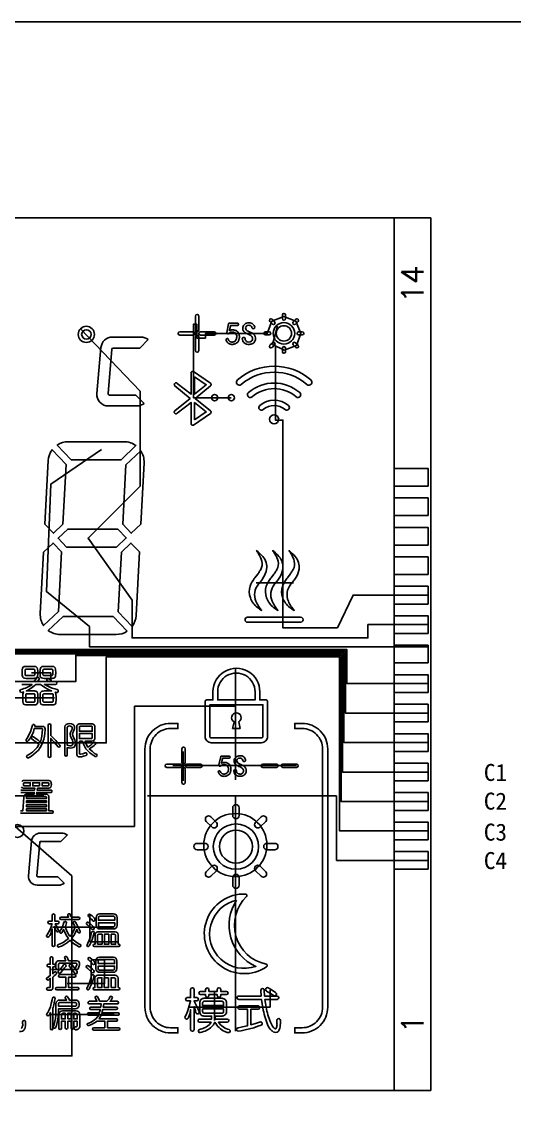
# Model space of a CAD drawing. Header units: millimetres. Extents: x -41 to 727, y -91 to 104.
# Drawn here: x 299.5 to 332.9, y -43.3 to 30.4 of the extents above; entities that cross this region are included whole.
import ezdxf
from ezdxf.enums import TextEntityAlignment as Align

# ---------------------------------------------------------------- set-up
doc = ezdxf.new("R2010")
doc.units = ezdxf.units.MM
doc.header["$LTSCALE"] = 3
doc.header["$MEASUREMENT"] = 0
doc.layers.add('COM', color=1, linetype='Continuous')
doc.layers.add('SEG', color=3, linetype='Continuous')
doc.styles.add('ROMANS', font='romans.shx')

msp = doc.modelspace()

# ---------------------------------------------------------------- linework, layer by layer
for p, q in [((327.28, 17.084), (252.28, 17.084)), ((324.78, -42.116), (324.78, 17.084)), ((327.28, -42.116), (327.28, 17.084)), ((327.28, -42.116), (252.28, -42.116))]:
    msp.add_line(p, q)
for points in [[(244.022, 30.392), (244.022, -91.038), (421.695, -91.038), (421.695, 30.392)], [(311.252, 6.306), (311.252, 5.124), (312.041, 5.765)], [(311.252, 3.372), (311.252, 4.554), (312.041, 3.913)], [(327.08, -1.116), (324.78, -1.116), (324.78, 0.084), (327.08, 0.084)], [(327.08, -3.116), (324.78, -3.116), (324.78, -1.916), (327.08, -1.916)], [(306.038, -4.036), (302.647, -4.036), (301.995, -4.655), (302.566, -5.256), (305.957, -5.256), (306.608, -4.637)], [(327.08, -5.116), (324.78, -5.116), (324.78, -3.916), (327.08, -3.916)], [(327.08, -7.116), (324.78, -7.116), (324.78, -5.916), (327.08, -5.916)], [(327.08, -9.116), (324.78, -9.116), (324.78, -7.916), (327.08, -7.916)], [(327.08, -11.116), (324.78, -11.116), (324.78, -9.916), (327.08, -9.916)], [(327.08, -13.116), (324.78, -13.116), (324.78, -11.916), (327.08, -11.916)], [(327.08, -15.116), (324.78, -15.116), (324.78, -13.916), (327.08, -13.916)], [(327.08, -17.116), (324.78, -17.116), (324.78, -15.916), (327.08, -15.916)], [(327.08, -19.116), (324.78, -19.116), (324.78, -17.916), (327.08, -17.916)], [(327.08, -21.116), (324.78, -21.116), (324.78, -19.916), (327.08, -19.916)], [(300.736, -21.459), (300.272, -21.459), (300.272, -21.241), (300.736, -21.241)], [(327.08, -23.116), (324.78, -23.116), (324.78, -21.916), (327.08, -21.916)], [(301.197, -22.595), (299.853, -22.595), (299.853, -22.462), (301.197, -22.462)], [(301.197, -22.87), (299.853, -22.87), (299.853, -22.735), (301.197, -22.735)], [(301.197, -23.152), (299.853, -23.152), (299.853, -23.01), (301.197, -23.01)], [(327.08, -25.116), (324.78, -25.116), (324.78, -23.916), (327.08, -23.916)], [(327.08, -27.116), (324.78, -27.116), (324.78, -25.916), (327.08, -25.916)], [(305.431, -31.528), (305.431, -32.205), (305.136, -32.205), (305.136, -31.528)], [(305.42, -34.47), (305.42, -35.146), (305.126, -35.146), (305.126, -34.47)], [(302.646, -37.264), (302.646, -36.888), (302.872, -36.888), (302.872, -37.264)]]:
    msp.add_lwpolyline(points, close=True)
for points in [[(311.301, 9.473, 1), (311.528, 9.473), (311.528, 10.415, 1), (311.301, 10.415)], [(317.202, 10.494), (317.202, 10.245, 1), (317.411, 10.245), (317.411, 10.494, 1)], [(313.556, 9.904, -0.353058), (313.605, 9.943), (314.153, 9.943, -1), (314.153, 9.792), (313.691, 9.792), (313.68, 9.733), (313.668, 9.677), (313.657, 9.625), (313.646, 9.576), (313.635, 9.53), (313.623, 9.487), (313.612, 9.448), (313.607, 9.431), (313.657, 9.452), (313.706, 9.468), (313.753, 9.48), (313.799, 9.487), (313.842, 9.49), (313.891, 9.484), (313.94, 9.475), (313.988, 9.462), (314.034, 9.446), (314.052, 9.439), (314.099, 9.412), (314.139, 9.383), (314.174, 9.35), (314.202, 9.315), (314.203, 9.313), (314.226, 9.265), (314.246, 9.22), (314.263, 9.175), (314.27, 9.153), (314.278, 9.106), (314.284, 9.057), (314.287, 9.006), (314.287, 8.977), (314.281, 8.929), (314.271, 8.881), (314.259, 8.832), (314.245, 8.792), (314.226, 8.743), (314.202, 8.699), (314.173, 8.661), (314.144, 8.632), (314.108, 8.6), (314.068, 8.572), (314.025, 8.548), (313.985, 8.531), (313.941, 8.516), (313.895, 8.505), (313.846, 8.498), (313.795, 8.496), (313.758, 8.498), (313.71, 8.504), (313.664, 8.515), (313.619, 8.532), (313.575, 8.555), (313.533, 8.583), (313.523, 8.59), (313.49, 8.617), (313.461, 8.649), (313.435, 8.685), (313.412, 8.727), (313.392, 8.774), (313.385, 8.796, -0.97311), (313.535, 8.849), (313.553, 8.808), (313.577, 8.765), (313.605, 8.729), (313.636, 8.701), (313.669, 8.681), (313.706, 8.668), (313.716, 8.666), (313.771, 8.659), (313.822, 8.659), (313.869, 8.666), (313.912, 8.679), (313.951, 8.699), (313.951, 8.699), (313.991, 8.728), (314.025, 8.761), (314.054, 8.8), (314.077, 8.842), (314.092, 8.886), (314.102, 8.933), (314.109, 8.983), (314.111, 9.036), (314.104, 9.088), (314.092, 9.137), (314.074, 9.181), (314.052, 9.22), (314.018, 9.258), (313.98, 9.288), (313.938, 9.311), (313.909, 9.321), (313.864, 9.331), (313.816, 9.334), (313.767, 9.33), (313.724, 9.321), (313.678, 9.307), (313.635, 9.285), (313.597, 9.257), (313.572, 9.235, -0.758247), (313.428, 9.312)], [(314.574, 9.785, -0.138954), (314.767, 9.94, -0.102277), (314.942, 9.968, -0.076019), (315.095, 9.944, -0.22226), (315.285, 9.774, -0.05224), (315.323, 9.673, -1), (315.139, 9.63, 0.208477), (315.032, 9.777, 0.049237), (314.998, 9.79, 0.127741), (314.845, 9.791, 0.130346), (314.761, 9.746, 0.058092), (314.739, 9.718, 0.195068), (314.714, 9.544, 0.168263), (314.811, 9.425, 0.04914), (314.939, 9.36, -0.020944), (315.113, 9.282, -0.041851), (315.215, 9.218, -0.144498), (315.36, 9.03, -0.122907), (315.374, 8.84, -0.241956), (315.189, 8.562, -0.119033), (314.961, 8.499, -0.079854), (314.771, 8.517, -0.293571), (314.488, 8.825, -0.016754), (314.482, 8.872, -1), (314.674, 8.888, 0.245446), (314.78, 8.7, 0.070069), (314.845, 8.67, 0.136993), (315.022, 8.67, 0.121767), (315.115, 8.721, 0.252538), (315.18, 8.947, 0.190283), (315.052, 9.106, 0.037412), (314.891, 9.186), (314.847, 9.205, -0.051107), (314.698, 9.28, -0.106552), (314.561, 9.411, -0.072152), (314.526, 9.487, -0.206056)], [(316.35, 10.055), (316.526, 9.879, 1), (316.675, 10.027), (316.499, 10.203, 1)], [(318.115, 10.203), (317.939, 10.027, 1), (318.087, 9.879), (318.263, 10.055, 1)], [(305.674, 8.995, 0.388879), (304.9, 8.286), (304.627, 5.164, 0.440011), (305.4, 4.32), (307.33, 4.32, 0.172586), (307.821, 4.495), (307.255, 5.064), (305.468, 5.064, -0.440011), (305.377, 5.163), (305.64, 8.168, -0.388879), (305.731, 8.251), (307.528, 8.251), (308.094, 8.82, 0.172586), (307.603, 8.995)], [(310.246, 9.36, 1), (310.246, 9.133), (311.188, 9.133, 1), (311.188, 9.36)], [(311.301, 9.02), (311.301, 8.078, 1), (311.528, 8.078), (311.528, 9.02, 1)], [(311.641, 9.133), (312.583, 9.133, 1), (312.583, 9.36), (311.641, 9.36, 1)], [(316.059, 9.142), (316.308, 9.142, 1), (316.308, 9.351), (316.059, 9.351, 1)], [(318.554, 9.351), (318.305, 9.351, 1), (318.305, 9.142), (318.554, 9.142, 1)], [(316.499, 8.29), (316.675, 8.466, 1), (316.526, 8.615), (316.35, 8.439, 1)], [(317.411, 7.999), (317.411, 8.248, 1), (317.202, 8.248), (317.202, 7.999, 1)], [(318.263, 8.439), (318.087, 8.615, 1), (317.939, 8.466), (318.115, 8.29, 1)], [(311.175, 6.652, 0.603516), (311.01, 6.565), (311.01, 5.116), (310.073, 5.854, 1), (309.902, 5.684), (310.944, 4.839), (309.902, 3.994, 1), (310.073, 3.824), (311.01, 4.562), (311.01, 3.112, 0.603516), (311.175, 3.026), (312.328, 3.817, 0.501045), (312.335, 3.985), (311.284, 4.839), (312.335, 5.693, 0.501045), (312.328, 5.861)], [(314.152, 6.088, 1), (314.418, 5.782, -0.37367), (318.867, 5.782, 1), (319.133, 6.088, 0.37367)], [(318.385, 5.227, -1), (318.135, 4.939, 0.37367), (315.151, 4.939, -1), (314.901, 5.227, -0.37367)], [(317.388, 4.08, 0.37367), (315.897, 4.08, -1), (315.667, 4.345, -0.37367), (317.619, 4.345, -1)], [(306.468, 1.896), (302.678, 1.896, 0.146871), (301.931, 1.672), (302.876, 0.677), (306.266, 0.677), (307.272, 1.631, 0.16027)], [(302.532, 0.35), (302.32, -3.693), (301.669, -4.311), (301.098, -3.709), (301.324, 0.612, -0.146871), (301.587, 1.346)], [(307.821, 0.47), (307.602, -3.694), (306.952, -4.311), (306.381, -3.708), (306.592, 0.333), (307.598, 1.287, -0.16027)], [(302.221, -5.582), (302.009, -9.625), (301.003, -10.58, -0.16027), (300.781, -9.763), (300.999, -5.601), (301.651, -4.981)], [(307.504, -5.581), (307.277, -9.904, -0.146871), (307.014, -10.638), (306.07, -9.642), (306.281, -5.602), (306.935, -4.981)], [(316.133, -6.757, -0.115236), (315.887, -7.371, -0.023566), (315.71, -7.604), (315.62, -7.718), (315.576, -7.775, 0.28438), (315.407, -8.928, 0.063634), (315.806, -9.552, -0.026359), (315.504, -9.353, -0.144655), (315.029, -8.69, -0.176849), (315.013, -7.909, -0.073692), (315.297, -7.393), (315.342, -7.331), (315.529, -7.082, 0.016176), (315.659, -6.895), (315.698, -6.832), (315.732, -6.769, 0.19634), (315.812, -6.218, 0.082282), (315.587, -5.709, 0.00683), (315.454, -5.49, -0.034492), (315.869, -5.884, -0.220995)], [(316.912, -6.218, -0.19634), (316.832, -6.769), (316.798, -6.832), (316.759, -6.895, -0.016176), (316.629, -7.082), (316.442, -7.331), (316.397, -7.393, 0.073692), (316.113, -7.909, 0.176849), (316.129, -8.69, 0.144655), (316.604, -9.353, 0.026359), (316.906, -9.552, -0.063634), (316.507, -8.928, -0.28438), (316.676, -7.775), (316.72, -7.718), (316.81, -7.604, 0.023566), (316.987, -7.371, 0.115236), (317.233, -6.757, 0.220995), (316.969, -5.884, 0.034492), (316.554, -5.49, -0.00683), (316.687, -5.709, -0.082282)], [(318.012, -6.218, -0.19634), (317.932, -6.769), (317.898, -6.832), (317.859, -6.895, -0.016176), (317.729, -7.082), (317.542, -7.331), (317.497, -7.393, 0.073692), (317.213, -7.909, 0.176849), (317.229, -8.69, 0.144655), (317.704, -9.353, 0.026359), (318.006, -9.552, -0.063634), (317.607, -8.928, -0.28438), (317.776, -7.775), (317.82, -7.718), (317.91, -7.604, 0.023566), (318.087, -7.371, 0.115236), (318.333, -6.757, 0.220995), (318.069, -5.884, 0.034492), (317.654, -5.49, -0.00683), (317.787, -5.709, -0.082282)], [(306.67, -10.964), (305.726, -9.969), (302.336, -9.969), (301.329, -10.924, 0.16027), (302.134, -11.188), (305.924, -11.188, 0.146871)], [(318.442, -10.013), (314.844, -10.013, 1), (314.844, -10.351), (318.442, -10.351, 1.001971)], [(300.312, -13.345), (299.849, -13.345, 0.089624), (299.679, -13.366, 0.269538), (299.572, -13.489), (299.567, -13.506), (299.559, -13.544), (299.554, -13.585), (299.551, -13.628), (299.548, -13.673), (299.547, -13.719, 0.025036), (299.556, -13.944, 0.11582), (299.592, -14.079, 0.146039), (299.644, -14.128, 0.08166), (299.82, -14.16), (300.341, -14.16, 0.074582), (300.494, -14.137, 0.271566), (300.59, -14.03), (300.595, -14.013), (300.598, -13.995), (300.601, -13.976), (300.606, -13.936), (300.609, -13.893), (300.611, -13.849), (300.613, -13.803, 0.025853), (300.61, -13.619, 0.096009), (300.575, -13.45, 0.229497), (300.476, -13.364), (300.445, -13.356), (300.412, -13.351), (300.377, -13.348)], [(300.364, -13.545), (299.797, -13.545, 0.414214), (299.747, -13.595), (299.747, -13.91, 0.414214), (299.797, -13.96), (300.364, -13.96, 0.414214), (300.414, -13.91), (300.414, -13.595, 0.414214)], [(301.065, -13.345, 0.089624), (300.896, -13.366, 0.269538), (300.788, -13.489), (300.783, -13.506), (300.776, -13.544), (300.77, -13.585), (300.767, -13.628), (300.765, -13.673), (300.764, -13.719, 0.025036), (300.772, -13.944, 0.11582), (300.808, -14.079, 0.146039), (300.861, -14.128, 0.08166), (301.036, -14.16), (301.557, -14.16, 0.074582), (301.71, -14.137, 0.271566), (301.807, -14.03), (301.811, -14.013), (301.815, -13.995), (301.818, -13.976), (301.822, -13.936), (301.825, -13.893), (301.827, -13.849), (301.829, -13.803, 0.025853), (301.826, -13.619, 0.096009), (301.792, -13.45, 0.229497), (301.692, -13.364), (301.661, -13.356), (301.628, -13.351), (301.593, -13.348), (301.528, -13.345)], [(300.964, -13.91, 0.414214), (301.014, -13.96), (301.58, -13.96, 0.414214), (301.63, -13.91), (301.63, -13.595, 0.414214), (301.58, -13.545), (301.014, -13.545, 0.414214), (300.964, -13.595)], [(316.2, -18.111), (316.2, -15.724, 0.414214), (316.102, -15.627), (315.669, -15.627), (315.669, -15.077, 1.000475), (312.494, -15.057), (312.494, -15.627), (312.06, -15.627, 0.414214), (311.962, -15.724), (311.962, -18.111, 0.414214), (312.377, -18.525), (315.786, -18.525, 0.414214)], [(315.346, -15.076, 1.007782), (312.817, -15.076), (312.817, -15.627), (315.346, -15.627)], [(299.848, -15.212, 0.414214), (299.798, -15.262), (299.798, -15.715, 0.414214), (299.848, -15.765), (300.374, -15.765, 0.414214), (300.424, -15.715), (300.424, -15.262, 0.414214), (300.374, -15.212)], [(301.605, -15.765, 0.414214), (301.655, -15.715), (301.655, -15.262, 0.414214), (301.605, -15.212), (301.014, -15.212, 0.414214), (300.964, -15.262), (300.964, -15.715, 0.414214), (301.014, -15.765)], [(315.786, -18.203), (312.377, -18.203, -0.414214), (312.285, -18.111), (312.285, -15.949), (315.878, -15.949), (315.878, -18.111, -0.414214)], [(313.923, -17.106), (313.826, -17.552), (314.337, -17.552), (314.239, -17.106, 3.847294)], [(300.918, -17.846), (300.934, -17.602, 0.435083), (300.904, -17.57), (300.379, -17.57), (300.316, -17.796), (300.229, -17.996), (300.116, -18.197), (299.99, -18.385), (299.97, -18.409, -0.963432), (299.831, -18.302), (299.915, -18.185), (300.015, -17.996), (300.116, -17.783), (300.191, -17.57), (300.254, -17.344, -1), (300.424, -17.394), (300.417, -17.42), (300.868, -17.42, -0.012286), (300.94, -17.42), (300.967, -17.422), (300.993, -17.426), (301.017, -17.433, -0.266172), (301.091, -17.521, -0.066176), (301.109, -17.656, -0.081069), (300.956, -18.498), (300.868, -18.686), (300.768, -18.862), (300.655, -19.025), (300.504, -19.175), (300.354, -19.313), (300.178, -19.438), (299.985, -19.547, -1), (299.9, -19.394), (300.053, -19.301), (300.254, -19.163), (300.417, -19.012), (300.567, -18.862), (300.667, -18.699), (300.692, -18.636), (300.542, -18.511), (300.354, -18.373), (300.21, -18.274, -1), (300.313, -18.128), (300.63, -18.36), (300.78, -18.486, 0.02391), (300.893, -18.084)], [(301.67, -18.21), (301.495, -18.047), (301.495, -17.332, 1), (301.319, -17.332), (301.319, -19.438, 1), (301.495, -19.438), (301.495, -18.235), (301.57, -18.323), (301.708, -18.473), (301.859, -18.649), (301.993, -18.802, 0.991748), (302.112, -18.7), (301.984, -18.548), (301.833, -18.385)], [(302.449, -17.445), (302.449, -19.357, 1), (302.612, -19.357), (302.612, -18.862, 0.0139), (302.741, -18.881, 0.07297), (302.928, -18.881, 0.319783), (303.153, -18.693, 0.191488), (303.068, -18.215), (303.036, -18.162, -0.07841), (302.986, -18.049, -0.150464), (303.009, -17.808), (303.032, -17.75), (303.057, -17.691), (303.081, -17.632, 0.100445), (303.115, -17.481, 0.242415), (303.017, -17.294, 0.273671), (302.532, -17.298, 0.251251)], [(302.616, -17.471, -0.291924), (302.7, -17.396, -0.137469), (302.837, -17.398, -0.396774), (302.955, -17.555, -0.082163), (302.924, -17.648), (302.901, -17.694), (302.878, -17.739), (302.857, -17.782, 0.274605), (302.867, -18.187, -0.028418), (302.939, -18.308), (302.957, -18.351), (302.973, -18.396, -0.139474), (302.999, -18.611, -0.337206), (302.796, -18.738, -0.068489), (302.612, -18.699), (302.612, -17.495)], [(303.44, -18.423), (303.44, -19.259, 0.477458), (303.5, -19.309), (303.666, -19.275), (303.826, -19.217, -0.588858), (303.949, -19.32), (303.944, -19.337, -0.220322), (303.888, -19.39, -0.014085), (303.707, -19.447), (303.644, -19.462), (303.58, -19.475), (303.514, -19.485), (303.481, -19.49), (303.448, -19.493), (303.431, -19.494, -0.362622), (303.261, -19.338, -0.023381), (303.252, -19.275), (303.252, -17.445, -0.307621), (303.367, -17.269, -0.091859), (303.462, -17.247, -0.018811), (303.539, -17.244), (304.207, -17.244, -0.016185), (304.282, -17.248, -0.052672), (304.347, -17.261, -0.295172), (304.476, -17.399, -0.016112), (304.481, -17.445), (304.481, -18.197, -0.023783), (304.472, -18.272, -0.263158), (304.37, -18.393, -0.105269), (304.207, -18.423), (303.816, -18.423), (303.904, -18.636), (304.004, -18.824), (304.217, -18.686), (304.38, -18.536), (304.396, -18.52, -1), (304.515, -18.639), (304.443, -18.711), (304.255, -18.849), (304.105, -18.949), (304.293, -19.112), (304.468, -19.25), (304.576, -19.301, -1.082987), (304.502, -19.455, -0.028008), (304.23, -19.28, -0.1484), (303.739, -18.675, -0.025024), (303.641, -18.423)], [(303.44, -17.457, -0.414214), (303.49, -17.407), (304.255, -17.407, -0.414214), (304.305, -17.457), (304.305, -17.746), (303.44, -17.746)], [(307.883, -18.954), (307.883, -36.476, 0.414214), (309.623, -38.216), (310.123, -38.216), (310.123, -37.866), (309.623, -37.866, -0.414214), (308.233, -36.476), (308.233, -18.954, -0.414214), (309.623, -17.564), (310.123, -17.564), (310.123, -17.214), (309.623, -17.214, 0.414214)], [(319.93, -18.954), (319.93, -36.476, -0.414214), (318.54, -37.866), (318.04, -37.866), (318.04, -38.216), (318.54, -38.216, 0.414214), (320.28, -36.476), (320.28, -18.954, 0.414214), (318.54, -17.214), (318.04, -17.214), (318.04, -17.564), (318.54, -17.564, -0.414214)], [(304.255, -18.247), (303.44, -18.247), (303.44, -17.909), (304.305, -17.909), (304.305, -18.197, -0.414214)], [(310.394, -19.864, 1), (310.616, -19.864), (310.616, -18.939, 1), (310.394, -18.939)], [(312.897, -20.032, 0.758247), (313.034, -20.106), (313.058, -20.084), (313.094, -20.057), (313.135, -20.037), (313.179, -20.023), (313.22, -20.015), (313.267, -20.011), (313.312, -20.014), (313.355, -20.023), (313.382, -20.033), (313.422, -20.054), (313.459, -20.083), (313.491, -20.119), (313.513, -20.157), (313.529, -20.199), (313.541, -20.245), (313.547, -20.295), (313.545, -20.346), (313.539, -20.393), (313.529, -20.438), (313.515, -20.479), (313.494, -20.52), (313.466, -20.557), (313.433, -20.588), (313.395, -20.615), (313.395, -20.616), (313.358, -20.635), (313.317, -20.647), (313.272, -20.654), (313.224, -20.654), (313.171, -20.647), (313.162, -20.646), (313.127, -20.633), (313.095, -20.614), (313.066, -20.587), (313.039, -20.553), (313.016, -20.512), (312.999, -20.473, 0.97311), (312.856, -20.524), (312.863, -20.544), (312.882, -20.589), (312.904, -20.629), (312.929, -20.664), (312.957, -20.694), (312.987, -20.719), (312.997, -20.727), (313.038, -20.753), (313.079, -20.775), (313.122, -20.791), (313.166, -20.802), (313.211, -20.808), (313.247, -20.809), (313.295, -20.807), (313.341, -20.801), (313.385, -20.79), (313.427, -20.776), (313.465, -20.76), (313.507, -20.737), (313.545, -20.71), (313.579, -20.679), (313.607, -20.652), (313.634, -20.615), (313.657, -20.574), (313.675, -20.527), (313.688, -20.489), (313.7, -20.443), (313.709, -20.397), (313.715, -20.351), (313.715, -20.323), (313.712, -20.275), (313.707, -20.228), (313.699, -20.183), (313.692, -20.163), (313.676, -20.12), (313.657, -20.076), (313.635, -20.031), (313.634, -20.029), (313.607, -19.995), (313.574, -19.964), (313.536, -19.936), (313.491, -19.911), (313.474, -19.904), (313.43, -19.889), (313.385, -19.877), (313.339, -19.868), (313.291, -19.863), (313.251, -19.865), (313.207, -19.872), (313.162, -19.883), (313.115, -19.898), (313.067, -19.919), (313.072, -19.902), (313.083, -19.865), (313.094, -19.825), (313.105, -19.781), (313.115, -19.734), (313.126, -19.684), (313.137, -19.631), (313.147, -19.575), (313.587, -19.575, 1), (313.587, -19.431), (313.066, -19.431, 0.353058), (313.019, -19.468)], [(314.527, -19.729, 1), (314.702, -19.688, 0.063058), (314.655, -19.572, 0.254133), (314.396, -19.411), (314.351, -19.407), (314.305, -19.407, 0.169471), (314.074, -19.492, 0.540556), (314.088, -20.05), (314.126, -20.074, 0.034359), (314.249, -20.134, -0.030017), (314.414, -20.211, -0.106833), (314.521, -20.295, -0.499096), (314.437, -20.637, -0.196646), (314.215, -20.631, -0.279469), (314.084, -20.436, 0.96722), (313.9, -20.445, 0.354727), (314.21, -20.797, 0.103245), (314.458, -20.792, 0.290681), (314.741, -20.526, 0.145023), (314.737, -20.301, 0.155404), (314.58, -20.108), (314.542, -20.083, 0.029471), (314.42, -20.022, -0.022242), (314.253, -19.947, -0.071058), (314.178, -19.896, -0.428137), (314.175, -19.611, -0.150721), (314.303, -19.567), (314.325, -19.567, -0.359211)], [(309.357, -19.976, 1), (309.357, -20.198), (310.282, -20.198, 1), (310.282, -19.976)], [(310.616, -20.309, 1), (310.394, -20.309), (310.394, -21.235, 1), (310.616, -21.235)], [(310.728, -20.198), (311.653, -20.198, 1), (311.653, -19.976), (310.728, -19.976, 1)], [(315.871, -19.976, 1), (315.871, -20.198), (316.8, -20.198, 1), (316.8, -19.976)], [(317.238, -20.198), (318.168, -20.198, 1), (318.168, -19.976), (317.238, -19.976, 1)], [(299.648, -21.416), (299.648, -21.284, -0.414214), (299.692, -21.241), (300.098, -21.241), (300.098, -21.459), (299.692, -21.459, -0.414214)], [(301.36, -21.284), (301.36, -21.416, -0.414214), (301.317, -21.459), (300.911, -21.459), (300.911, -21.241), (301.317, -21.241, -0.414214)], [(301.197, -22.223, 0.414214), (301.154, -22.18), (299.896, -22.18, 0.414214), (299.853, -22.223), (299.853, -22.322), (301.197, -22.322)], [(313.835, -22.949), (313.835, -23.473, 1), (314.277, -23.473), (314.277, -22.949, 1)], [(312.042, -23.874), (312.413, -24.245, 1), (312.725, -23.933), (312.354, -23.562, 1)], [(315.758, -23.562), (315.387, -23.933, 1), (315.699, -24.245), (316.07, -23.874, 1)], [(301.972, -27.63), (300.622, -27.63, -0.440011), (300.553, -27.555), (300.752, -25.284, -0.388879), (300.821, -25.221), (302.179, -25.221), (302.607, -24.79, 0.172586), (302.236, -24.658), (300.777, -24.658, 0.388879), (300.192, -25.194), (299.986, -27.554, 0.440011), (300.571, -28.192), (302.03, -28.192, 0.172586), (302.4, -28.06)], [(311.429, -25.797), (311.953, -25.797, 1), (311.953, -25.355), (311.429, -25.355, 1)], [(316.683, -25.355), (316.159, -25.355, 1), (316.159, -25.797), (316.683, -25.797, 1)], [(312.354, -27.59), (312.725, -27.219, 1), (312.413, -26.907), (312.042, -27.278, 1)], [(316.07, -27.278), (315.699, -26.907, 1), (315.387, -27.219), (315.758, -27.59, 1)], [(314.277, -28.203), (314.277, -27.679, 1), (313.835, -27.679), (313.835, -28.203, 1)], [(316.134, -33.727, 0.66148), (316.098, -33.549, -0.601431), (314.766, -28.963, 0.66148), (314.7, -28.794, 1.37923)], [(314.097, -29.209, 0.463864), (315.402, -33.7, -1.063754)], [(301.407, -31.288), (301.401, -31.302), (301.305, -31.482), (301.303, -31.485), (301.247, -31.553), (301.227, -31.577, 1.039138), (301.372, -31.686, 0.105898), (301.526, -31.383), (301.567, -31.253), (301.592, -31.175), (301.592, -31.18), (301.592, -32.274, 1), (301.767, -32.275), (301.767, -30.997), (301.767, -30.996, 0.034165), (301.881, -31.322, 0.955725), (302.027, -31.272, 0.043936), (301.8, -30.808), (301.8, -30.808), (301.967, -30.808, 1), (301.968, -30.633), (301.768, -30.633), (301.767, -30.632), (301.767, -30.225, 1), (301.592, -30.226), (301.592, -30.631), (301.592, -30.633), (301.386, -30.633, 1), (301.386, -30.808), (301.566, -30.808), (301.567, -30.808), (301.567, -30.833), (301.566, -30.835), (301.491, -31.084)], [(303.378, -30.357), (302.883, -30.357), (302.871, -30.344), (302.818, -30.186, 1.059153), (302.658, -30.25), (302.708, -30.357), (302.194, -30.357, 1), (302.194, -30.532), (303.378, -30.532, 1)], [(304.06, -30.308), (304.097, -30.342), (304.254, -30.499), (304.34, -30.604, 0.959156), (304.491, -30.49), (304.45, -30.43), (304.293, -30.273), (304.175, -30.175, 0.981141)], [(304.802, -30.146, 0.414214), (304.568, -30.38), (304.567, -30.93, 0.414214), (304.802, -31.166), (305.754, -31.166, 0.414214), (305.989, -30.93), (305.989, -30.38, 0.414214), (305.755, -30.146)], [(302.118, -31.306), (302.181, -31.222), (302.281, -31.021), (302.369, -30.796), (302.389, -30.716, -0.986931), (302.556, -30.756), (302.52, -30.921), (302.482, -31.021), (302.557, -31.247), (302.658, -31.448), (302.77, -31.636), (302.808, -31.673), (302.933, -31.51), (303.034, -31.322), (303.134, -31.097), (303.159, -31.021), (303.046, -30.821), (303.028, -30.795, -1.055438), (303.178, -30.699), (303.247, -30.821), (303.36, -31.034), (303.448, -31.234), (303.489, -31.318, -1.047488), (303.338, -31.385), (303.285, -31.247), (303.272, -31.197), (303.172, -31.41), (303.059, -31.611), (302.933, -31.786), (302.908, -31.811), (303.096, -31.962), (303.285, -32.1), (303.473, -32.212), (303.486, -32.218, -1.058823), (303.407, -32.376), (303.297, -32.313), (303.109, -32.2), (302.933, -32.049), (302.808, -31.924), (302.62, -32.087), (302.419, -32.212), (302.231, -32.325), (302.069, -32.386, -1.009787), (302.008, -32.218), (302.131, -32.175), (302.332, -32.075), (302.52, -31.949), (302.695, -31.811), (302.545, -31.586), (302.444, -31.385), (302.369, -31.209), (302.369, -31.197), (302.269, -31.397), (302.262, -31.408, -1.028142)], [(303.946, -30.857), (304.009, -30.911), (304.175, -31.058), (304.288, -31.17, 0.981659), (304.419, -31.044), (304.332, -30.95), (304.166, -30.803), (304.057, -30.719, 0.975595)], [(304.723, -30.93, 0.413961), (304.802, -31.009), (305.754, -31.009, 0.414214), (305.833, -30.93), (305.833, -30.744), (304.724, -30.744)], [(305.833, -30.38, 0.414214), (305.755, -30.302), (304.802, -30.302, 0.414214), (304.724, -30.38), (304.724, -30.381), (304.724, -30.577), (305.833, -30.577)], [(304.401, -31.587), (304.438, -31.431, 1.00223), (304.267, -31.39), (304.244, -31.489), (304.185, -31.715), (304.107, -31.921), (304.018, -32.117), (303.954, -32.233, 1), (304.1, -32.314), (304.166, -32.195), (304.254, -32.009), (304.332, -31.803)], [(306.068, -32.205), (306.068, -31.557, 0.414214), (305.872, -31.362), (304.694, -31.362, 0.414214), (304.499, -31.557), (304.499, -32.205), (304.45, -32.205, 1), (304.45, -32.362), (306.107, -32.362, 1), (306.107, -32.205)], [(304.666, -32.205), (304.666, -31.607, -0.414214), (304.744, -31.528), (304.97, -31.528), (304.97, -32.205)], [(305.597, -32.205), (305.597, -31.528), (305.813, -31.528, -0.414214), (305.891, -31.607), (305.891, -32.205)], [(301.457, -33.143), (301.457, -33.557), (301.331, -33.557, 0.424247), (301.238, -33.647, 0.414214), (301.328, -33.736), (301.457, -33.736), (301.457, -34.324), (301.246, -34.472, 1.087237), (301.358, -34.606), (301.457, -34.514), (301.457, -35.107, -0.45433), (301.412, -35.147), (301.314, -35.137, 1), (301.289, -35.31, 0.0091), (301.364, -35.322), (301.401, -35.326), (301.439, -35.327, 0.043105), (301.496, -35.321, 0.321882), (301.632, -35.19, 0.044518), (301.636, -35.139), (301.636, -34.434), (301.736, -34.344), (301.867, -34.221, 1.03177), (301.744, -34.099), (301.636, -34.215), (301.636, -33.736), (301.726, -33.736, 1), (301.726, -33.557), (301.636, -33.557), (301.636, -33.144, 1)], [(302.437, -33.157), (302.513, -33.318), (302.044, -33.318, 0.414214), (301.846, -33.517), (301.846, -33.821, 0.414214), (301.935, -33.911, 0.432032), (302.025, -33.815), (302.025, -33.567, -0.417305), (302.105, -33.487), (303.201, -33.487, -0.553584), (303.273, -33.601), (303.181, -33.792, 0.214013), (303.18, -33.867), (303.19, -33.885, 0.595345), (303.348, -33.864), (303.42, -33.677, 0.208599), (303.415, -33.412, 0.239899), (303.294, -33.329), (303.268, -33.324), (303.231, -33.318), (302.713, -33.318), (302.683, -33.248), (302.602, -33.079, 1)], [(304.049, -33.249), (304.086, -33.283), (304.243, -33.44), (304.33, -33.545, 0.959156), (304.48, -33.431), (304.439, -33.371), (304.282, -33.214), (304.164, -33.116, 0.981141)], [(304.557, -33.321), (304.556, -33.871, 0.414214), (304.792, -34.107), (305.743, -34.107, 0.414214), (305.978, -33.871), (305.978, -33.321, 0.414214), (305.744, -33.087), (304.792, -33.087, 0.414214)], [(302.145, -33.876), (302.017, -34.011, 1.001638), (302.151, -34.138), (302.294, -33.985), (302.434, -33.806), (302.509, -33.708, 1.04827), (302.352, -33.599), (302.284, -33.706)], [(302.882, -33.846), (303.021, -34.025), (303.125, -34.166, 0.983763), (303.276, -34.059), (303.171, -33.906), (303.151, -33.876), (303.011, -33.697), (302.913, -33.583, 0.985158), (302.767, -33.707)], [(303.935, -33.798), (303.998, -33.852), (304.165, -33.999), (304.277, -34.111, 0.981659), (304.409, -33.985), (304.322, -33.891), (304.155, -33.744), (304.046, -33.661, 0.975595)], [(305.822, -33.321, 0.414214), (305.744, -33.243), (304.792, -33.243, 0.414214), (304.714, -33.321), (304.714, -33.322), (304.713, -33.518), (305.822, -33.518)], [(304.713, -33.871, 0.413961), (304.792, -33.95), (305.743, -33.95, 0.414214), (305.822, -33.871), (305.822, -33.685), (304.713, -33.685)], [(302.11, -34.264, 1), (302.11, -34.434), (302.513, -34.434), (302.513, -35.141), (301.905, -35.141, 1), (301.905, -35.301), (303.325, -35.301, 1), (303.325, -35.141), (302.703, -35.141), (302.703, -34.434), (303.111, -34.434, 1), (303.111, -34.264)], [(304.39, -34.528), (304.428, -34.372, 1.00223), (304.257, -34.331), (304.233, -34.43), (304.174, -34.656), (304.096, -34.862), (304.008, -35.058), (303.943, -35.174, 1), (304.089, -35.255), (304.155, -35.136), (304.243, -34.95), (304.322, -34.744)], [(306.057, -35.146), (306.057, -34.498, 0.414214), (305.862, -34.303), (304.684, -34.303, 0.414214), (304.488, -34.498), (304.488, -35.146), (304.439, -35.146, 1), (304.439, -35.303), (306.096, -35.303, 1), (306.096, -35.146)], [(304.655, -35.146), (304.655, -34.548, -0.414214), (304.733, -34.47), (304.959, -34.47), (304.959, -35.146)], [(305.586, -35.146), (305.586, -34.47), (305.802, -34.47, -0.414214), (305.881, -34.548), (305.881, -35.146)], [(310.979, -37.99, 1), (311.217, -37.99), (311.217, -36.435), (311.305, -36.711), (311.339, -36.848, 1.083332), (311.556, -36.775), (311.443, -36.511), (311.317, -36.247), (311.217, -36.072), (311.217, -36.047), (311.393, -36.047, 1), (311.393, -35.821), (311.217, -35.821), (311.217, -35.273, 1), (310.979, -35.273), (310.979, -35.821), (310.754, -35.821, 1), (310.754, -36.047), (310.979, -36.047), (310.979, -36.072), (310.891, -36.385), (310.791, -36.686), (310.69, -36.937), (310.599, -37.093, 1.034631), (310.812, -37.208), (310.828, -37.175), (310.941, -36.874), (310.979, -36.636)], [(312.22, -35.407), (312.22, -35.275, 1), (311.994, -35.275), (311.994, -35.407), (311.65, -35.407, 1), (311.65, -35.62), (311.994, -35.62), (311.994, -35.69, 1), (312.22, -35.69), (312.22, -35.62), (312.784, -35.62), (312.784, -35.683, 1), (313.023, -35.683), (313.023, -35.62), (313.411, -35.62, 1), (313.411, -35.407), (313.023, -35.407), (313.023, -35.275, 1), (312.784, -35.275), (312.784, -35.407)], [(314.248, -35.946, -0.414773), (314.135, -35.834, -0.418757), (314.249, -35.721), (315.758, -35.721), (315.739, -35.331, -1), (315.977, -35.321), (315.997, -35.721), (316.842, -35.721, -0.358299), (316.953, -35.812), (316.955, -35.834, -0.420137), (316.84, -35.946), (316.022, -35.946, 0.003686), (316.109, -36.469, 0.067254), (316.399, -37.496, 0.070382), (316.585, -37.833, 0.14433), (316.725, -37.946, 0.328766), (316.778, -37.92), (316.785, -37.909), (316.791, -37.897), (316.802, -37.87), (316.811, -37.844, 0.08709), (316.837, -37.579), (316.836, -37.483), (316.837, -37.362, -1.015743), (317.072, -37.366, -0.005832), (317.067, -37.576, -0.085504), (316.993, -38.008, -0.241298), (316.847, -38.163, -0.274529), (316.505, -38.083), (316.469, -38.05, -0.106043), (316.196, -37.65, -0.03263), (316.006, -37.098, -0.024523), (315.783, -35.946)], [(316.746, -35.475), (316.649, -35.407), (316.398, -35.244), (316.247, -35.161, 1.004461), (316.124, -35.387), (316.185, -35.42), (316.435, -35.57), (316.61, -35.68, 0.979106)], [(301.393, -36.65), (301.292, -36.825), (301.227, -36.915, 0.977288), (301.37, -37.025), (301.38, -37.013), (301.468, -36.837), (301.468, -37.916, 1), (301.643, -37.916), (301.643, -36.537), (301.656, -36.487), (301.706, -36.311), (301.756, -36.073), (301.782, -35.884, 1.001489), (301.608, -35.861), (301.593, -35.973), (301.531, -36.223), (301.468, -36.449)], [(302.094, -35.985, 0.414214), (301.844, -36.235), (301.844, -37.001), (301.819, -37.239), (301.781, -37.452), (301.731, -37.64), (301.672, -37.769, 1.026293), (301.833, -37.838), (301.882, -37.715), (301.932, -37.515), (301.982, -37.302), (302.007, -37.076), (302.02, -36.825), (302.02, -36.574), (303.174, -36.574, 0.414214), (303.424, -36.324), (303.424, -36.235, 0.414214), (303.174, -35.985), (302.759, -35.985), (302.734, -35.935), (302.635, -35.772, 1.055061), (302.486, -35.875), (302.571, -35.985)], [(305.935, -36.637), (305.02, -36.637), (304.957, -36.863), (306.067, -36.863, -1), (306.067, -37.013), (304.907, -37.013), (304.794, -37.214), (304.757, -37.252), (305.942, -37.252, -1), (305.942, -37.415), (305.346, -37.415), (305.346, -37.866), (306.099, -37.866, -1), (306.099, -38.029), (304.412, -38.029, -1), (304.412, -37.866), (305.158, -37.866), (305.158, -37.415), (304.644, -37.415), (304.456, -37.54), (304.268, -37.653), (304.071, -37.718, -0.971045), (304.016, -37.568), (304.18, -37.502), (304.381, -37.389), (304.556, -37.264), (304.681, -37.114), (304.744, -37.013), (304.061, -37.013, -1), (304.061, -36.863), (304.782, -36.863), (304.857, -36.637), (304.218, -36.637, -1), (304.218, -36.462), (304.882, -36.462), (304.92, -36.248), (304.104, -36.248, -1), (304.104, -36.073), (304.619, -36.073), (304.517, -35.866, -1.081535), (304.67, -35.774), (304.744, -35.922), (304.807, -36.073), (305.308, -36.073), (305.446, -35.897), (305.506, -35.778, -1.034631), (305.658, -35.86), (305.584, -35.985), (305.522, -36.073), (306.011, -36.073, -1), (306.011, -36.248), (305.083, -36.248), (305.058, -36.462), (305.935, -36.462, -1)], [(311.601, -37.489, -0.417731), (311.493, -37.382, -0.416951), (311.6, -37.276), (312.396, -37.276), (312.396, -37.075), (311.896, -37.075, -0.417134), (311.593, -36.773), (311.594, -36.174, -0.418414), (311.896, -35.871), (313.111, -35.871, -0.414972), (313.411, -36.172), (313.411, -36.774, -0.414214), (313.11, -37.075), (312.634, -37.075), (312.634, -37.276), (313.469, -37.276, -1), (313.469, -37.489), (312.86, -37.489, 0.16977), (313.59, -37.997, -0.977966), (313.538, -38.195), (313.521, -38.192, -0.058284), (313.298, -38.129, -0.141584), (312.621, -37.489, -0.180398), (312.076, -38.037, -0.077769), (311.636, -38.191, -0.980557), (311.581, -37.978, 0.005598), (311.733, -37.938), (311.797, -37.918, 0.190721), (312.371, -37.489)], [(313.211, -36.171, 0.414214), (313.111, -36.071), (311.894, -36.071, 0.414214), (311.794, -36.171), (311.794, -36.171), (311.793, -36.36), (313.211, -36.36)], [(302.12, -36.148, 0.414214), (302.02, -36.248), (302.02, -36.411), (303.148, -36.411, 0.414214), (303.248, -36.311), (303.248, -36.248, 0.414214), (303.148, -36.148)], [(302.22, -37.904, -1), (302.045, -37.904), (302.045, -36.975, -0.414214), (302.295, -36.725), (303.212, -36.725, -0.414214), (303.462, -36.975), (303.462, -37.749, -0.419972), (303.207, -37.999), (303.159, -37.998, -0.967258), (303.165, -37.816), (303.186, -37.816, 0.414214), (303.286, -37.716), (303.286, -37.427), (303.048, -37.427), (303.048, -37.873, -1), (302.872, -37.873), (302.872, -37.427), (302.646, -37.427), (302.646, -37.866, -1), (302.471, -37.866), (302.471, -37.427), (302.22, -37.427)], [(311.793, -36.774, 0.413961), (311.894, -36.875), (313.11, -36.875, 0.414214), (313.211, -36.774), (313.211, -36.586), (311.793, -36.586)], [(314.417, -37.827), (314.193, -37.869, 0.979603), (314.229, -38.092), (314.417, -38.066), (314.68, -38.003), (314.968, -37.94), (315.257, -37.865), (315.545, -37.765), (315.753, -37.695, 1.07359), (315.664, -37.48), (315.645, -37.489), (315.382, -37.576), (315.056, -37.664), (315.056, -36.611), (315.551, -36.611, 1), (315.551, -36.385), (314.291, -36.385, 1), (314.291, -36.611), (314.843, -36.611), (314.843, -37.727), (314.692, -37.765)], [(302.22, -36.988, -0.414214), (302.32, -36.888), (302.471, -36.888), (302.471, -37.264), (302.22, -37.264)], [(303.186, -36.888, -0.414214), (303.286, -36.988), (303.286, -37.264), (303.048, -37.264), (303.048, -36.888)]]:
    msp.add_lwpolyline(points, format="xyb", close=True)
for points in [[(299.522, -14.373), (300.35, -14.373), (300.513, -14.185), (300.532, -14.152, -1.119425), (300.693, -14.253), (300.601, -14.373), (301.353, -14.373), (301.27, -14.331, -1.102587), (301.358, -14.191), (301.554, -14.335), (301.591, -14.373), (301.805, -14.373, -1), (301.804, -14.574), (301.065, -14.574, 0.005598), (301.286, -14.69, 0.077057), (301.927, -14.917, -1.040733), (301.875, -15.113), (301.8, -15.09, -0.117269), (301.846, -15.247, -0.038781), (301.843, -15.767), (301.839, -15.795, -0.097257), (301.812, -15.882, -0.15029), (301.758, -15.933, -0.09102), (301.611, -15.964), (301.587, -15.965), (301.582, -15.965), (301.037, -15.965, -0.062783), (300.888, -15.945, -0.285873), (300.787, -15.832), (300.782, -15.808), (300.777, -15.782), (300.774, -15.753, -0.031148), (300.769, -15.298, -0.101851), (300.807, -15.11, -0.199361), (300.893, -15.035, -0.058368), (301.065, -15.012), (301.554, -15.013, -0.027409), (301.4, -14.951, -0.046694), (300.789, -14.574), (300.476, -14.574, -0.077934), (299.984, -14.933, -0.023868), (299.829, -15.016, -0.012462), (299.903, -15.012), (300.322, -15.012), (300.378, -15.015, -0.069044), (300.486, -15.032, -0.292597), (300.601, -15.164), (300.607, -15.19), (300.611, -15.218), (300.615, -15.248, -0.038845), (300.612, -15.768, -0.103809), (300.581, -15.883, -0.223369), (300.448, -15.957), (300.402, -15.962), (300.351, -15.965), (299.87, -15.965, -0.063747), (299.721, -15.944, -0.285196), (299.621, -15.831), (299.615, -15.807), (299.611, -15.781), (299.608, -15.752, -0.020397), (299.598, -15.452, -0.054188), (299.618, -15.175, -0.116147), (299.657, -15.084, -0.017668), (299.528, -15.116, -1), (299.477, -14.913, 0.112101), (300.225, -14.574), (299.522, -14.574, -1)], [(299.439, -23.31), (301.587, -23.31, 1), (301.587, -23.152), (301.371, -23.152), (301.371, -22.238), (301.368, -22.189, 0.392106), (301.216, -22.028, 0.022059), (301.147, -22.023), (300.532, -22.023), (300.548, -21.902), (301.503, -21.902, 0.420603), (301.583, -21.823, 0.414216), (301.504, -21.745), (300.568, -21.745), (300.585, -21.615), (301.297, -21.615, 0.038063), (301.422, -21.598, 0.177615), (301.492, -21.55, 0.122096), (301.533, -21.352, 0.056958), (301.523, -21.246), (301.516, -21.221, 0.357226), (301.372, -21.093, 0.026081), (301.272, -21.085), (299.736, -21.085), (299.717, -21.086, 0.080722), (299.578, -21.108, 0.149178), (299.521, -21.155, 0.198156)], [(299.455, -21.902), (300.376, -21.902), (300.358, -22.023), (299.903, -22.023, 0.016526), (299.831, -22.028, 0.35597), (299.678, -22.158, 0.05261), (299.67, -22.238), (299.593, -23.152), (299.438, -23.152, 1)], [(299.502, -21.522, 0.214089), (299.569, -21.592, 0.086517), (299.711, -21.615), (300.42, -21.615), (300.4, -21.745), (299.458, -21.745, 0.426234)], [(299.38, -38.124, 0.119941), (299.583, -38.094, 0.069175), (299.64, -38.058, 0.174543), (299.764, -37.819, 0.037594), (299.785, -37.478, 1.048379), (299.581, -37.48), (299.587, -37.573, -0.117548), (299.564, -37.812, -0.125828), (299.496, -37.911, -0.366855)]]:
    msp.add_lwpolyline(points, format="xyb")
for centre, radius in [((303.907, 9.178), 0.547), ((317.307, 9.247), 0.73), ((317.307, 9.247), 0.52), ((303.907, 9.178), 0.319), ((312.608, 4.884), 0.217), ((313.739, 4.884), 0.217), ((316.643, 3.415), 0.308), ((299.236, -24.519), 0.435), ((314.056, -25.576), 1.537), ((314.056, -25.576), 1.117)]:
    msp.add_circle(centre, radius)
at = {"layer": 'SEG'}
for p, q in [((314.012, -13.48), (314.012, -21.044)), ((307.173, -24.208), (307.173, -16.046)), ((307.173, -16.046), (314.012, -16.046)), ((308.056, -22.13), (320.879, -22.13)), ((314.012, -22.13), (314.012, -38.093)), ((320.879, -26.516), (320.879, -22.13)), ((299.082, -24.208), (307.173, -24.208)), ((327.08, -26.516), (320.879, -26.516))]:
    msp.add_line(p, q, dxfattribs=at)
for points in [[(294.339, 13.59), (294.339, 11.706), (282.212, 11.706), (282.212, 4.684), (276.565, -0.885), (281.325, -6.845), (281.325, -12.408), (321.379, -12.408), (321.379, -18.516), (327.08, -18.516)], [(313.739, 4.884), (311.168, 4.884), (311.168, 9.87), (311.411, 9.87), (311.411, 8.925), (311.981, 8.925), (311.981, 9.233), (316.175, 9.233), (316.488, 10.072), (317.309, 10.385), (318.119, 10.079), (318.451, 9.243), (318.16, 8.416), (317.328, 8.117), (316.529, 8.49), (316.866, 9.74)], [(303.511, 9.556), (307.553, 5.331), (307.553, -1.122), (304.029, -4.646), (307.013, -8.857), (307.013, -11.416), (323.004, -11.416), (323.004, -10.516), (327.08, -10.516)], [(327.08, -8.516), (321.993, -8.516), (320.939, -10.738), (317.234, -10.738), (317.234, 3.367), (316.733, 3.367), (316.733, 8.395)], [(277.758, 8.061), (272.75, 4.101), (272.228, -6.351), (276.704, -10.288), (276.704, -12.508), (321.279, -12.508), (321.279, -20.516), (327.08, -20.516)], [(290.705, 8.061), (285.696, 4.101), (285.175, -6.351), (289.65, -10.288), (289.65, -12.308), (321.479, -12.308), (321.479, -16.516), (327.08, -16.516)], [(297.867, -8.991), (297.867, 3.759), (294.22, 3.759), (289.511, -0.885), (294.271, -6.845), (294.271, -12.208), (321.579, -12.208), (321.579, -14.516), (327.08, -14.516)], [(304.937, 1.375), (301.5, -0.974), (301.196, -8.276), (304.123, -10.645), (304.123, -12.032), (327.08, -12.032)], [(315.434, -7.686), (317.966, -7.686)], [(275.858, -18.544), (305.259, -18.544), (305.259, -12.708), (321.079, -12.708), (321.079, -24.516), (327.08, -24.516)], [(278.735, -14.384), (303.187, -14.384), (303.187, -12.608), (321.179, -12.608), (321.179, -22.516), (327.08, -22.516)], [(301.493, -14.384), (301.493, -13.791), (300.189, -13.791)], [(301.747, -15.485), (293.755, -15.485)], [(252.48, -18.516), (255.673, -18.516), (255.673, -39.774), (302.924, -39.774), (302.924, -27.56), (299.082, -24.208)], [(310.472, -19.122), (310.472, -21.109)], [(309.773, -20.081), (318.16, -20.081)], [(292.471, -22.137), (301.02, -22.137)], [(304.152, -30.256), (304.152, -32.044), (306.003, -32.044)], [(301.621, -31.044), (305.749, -31.044)], [(304.235, -34.913), (304.235, -33.266), (305.144, -33.266), (305.144, -34.873), (302.609, -34.873)], [(303.178, -33.916), (301.546, -33.916)], [(310.865, -36.464), (316.371, -36.464), (316.371, -35.317)], [(312.609, -35.452), (312.609, -37.376)], [(305.79, -36.958), (301.51, -36.958)]]:
    msp.add_lwpolyline(points, dxfattribs=at)
msp.add_circle((314.012, -25.47), 2.139, dxfattribs=at)

# ---------------------------------------------------------------- texts
at = {"style": 'ROMANS'}
for s, p in [('14', (326.03, 12.584)), ('1', (326.03, -37.616))]:
    msp.add_text(s, height=1.49, rotation=90, dxfattribs=at).set_placement(p, align=Align.MIDDLE)
at = {"layer": 'COM'}
msp.add_text('C1', height=1.1581, dxfattribs=at).set_placement((330.863, -21.122))
at = {"layer": 'COM', "color": 2}
msp.add_text('C2', height=1.1581, dxfattribs=at).set_placement((330.863, -23.068))
at = {"layer": 'COM', "color": 4}
msp.add_text('C3', height=1.1581, dxfattribs=at).set_placement((330.863, -25.173))
at = {"layer": 'COM', "color": 6}
msp.add_text('C4', height=1.1581, dxfattribs=at).set_placement((330.863, -27.104))

doc.saveas('drawing.dxf')
